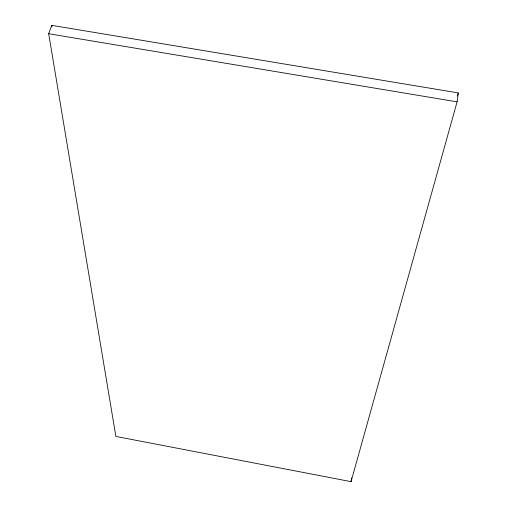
<?xml version="1.0" encoding="UTF-8"?>
<svg xmlns="http://www.w3.org/2000/svg" width="507" height="507" viewBox="0 0 507 507"><rect width="100%" height="100%" fill="white"/><g stroke="black" fill="none" stroke-linecap="round" stroke-linejoin="round"><path stroke-width="0.76" d="M457.092 101.85L458.315 92.92L51.765 25.35L48.685 33.728L115.862 436.419L351.053 481.65L457.092 101.85L48.685 33.728M351.053 481.65L351.674 477.797M457.466 95.969L458.315 92.92M51.765 25.35L52.018 26.909"/></g></svg>
